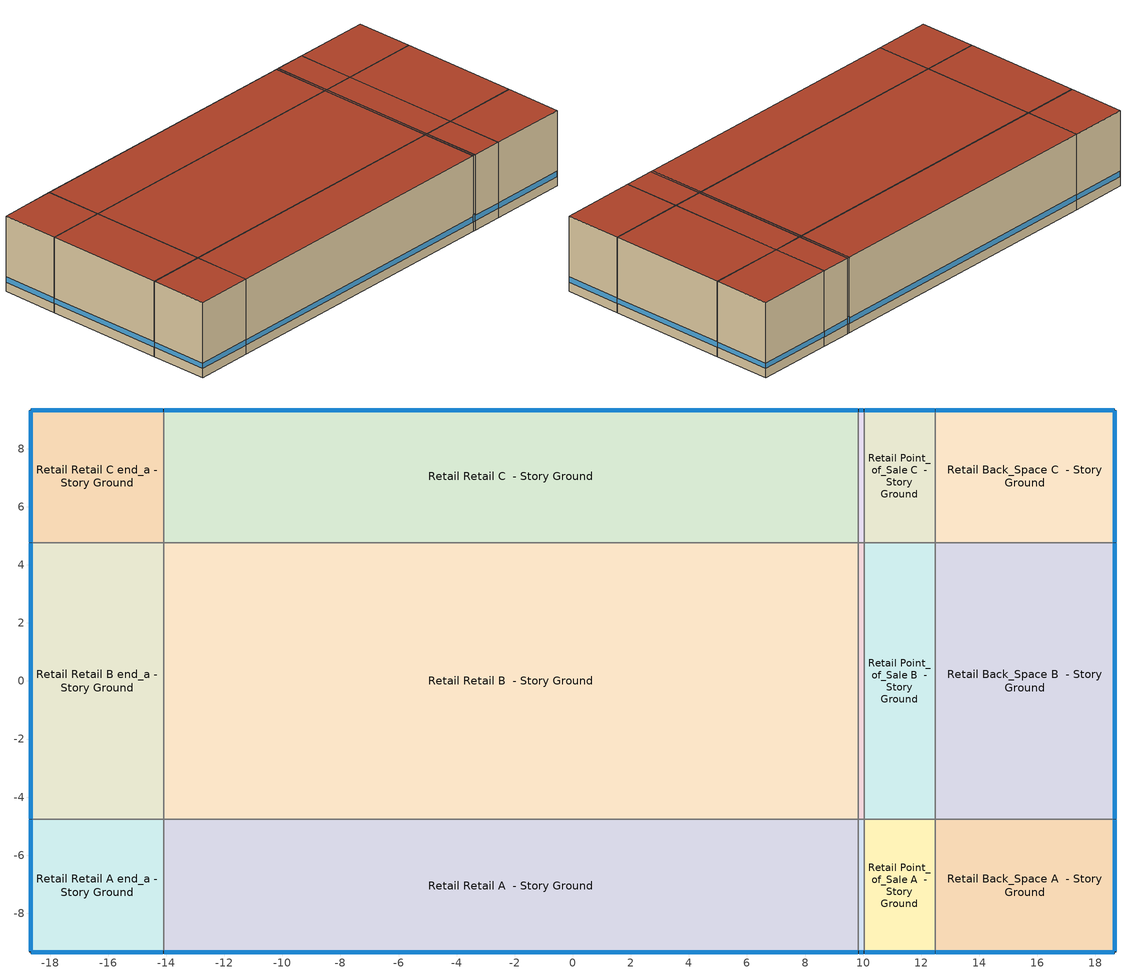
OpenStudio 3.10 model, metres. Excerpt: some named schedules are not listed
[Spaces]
Retail Retail A end_a - Story Ground
 floor ground (ext-slab): -18.67,-9.33 -18.67,-4.76 -14.09,-4.76 -14.09,-9.33 z0
 wall outside (Typical Insulated Steel Framed Exterior Wall R-17.24): -18.67,-4.76 -18.67,-9.33 -14.09,-9.33 z0:6.1
 wall to Retail Retail B end_a - Story Ground: -14.09,-4.76 -18.67,-4.76 z0:6.1
 wall to Retail Retail A  - Story Ground: -14.09,-9.33 -14.09,-4.76 z0:6.1
 window (U 0.52 SHGC 0.49 Simple Glazing Window U-0.52 SHGC 0.49): -18.67,-4.79 -18.67,-9.31 / -18.64,-9.33 -14.12,-9.33 z0.76:1.19
 roof outside (Typical IEAD Roof R-25.0): -14.09,-9.33 -14.09,-4.76 -18.67,-4.76 -18.67,-9.33 z6.1
Retail Retail B end_a - Story Ground
 floor ground (ext-slab): -18.67,-4.76 -18.67,4.76 -14.09,4.76 -14.09,-4.76 z0
 wall outside (Typical Insulated Steel Framed Exterior Wall R-17.24): -18.67,4.76 -18.67,-4.76 z0:6.1
 wall to Retail Retail C end_a - Story Ground: -14.09,4.76 -18.67,4.76 z0:6.1
 wall to Retail Retail B  - Story Ground: -14.09,-4.76 -14.09,4.76 z0:6.1
 window (U 0.52 SHGC 0.49 Simple Glazing Window U-0.52 SHGC 0.49): -18.67,4.74 -18.67,-4.74 z0.76:1.19
 roof outside (Typical IEAD Roof R-25.0): -14.09,-4.76 -14.09,4.76 -18.67,4.76 -18.67,-4.76 z6.1
Retail Retail C end_a - Story Ground
 floor ground (ext-slab): -18.67,4.76 -18.67,9.33 -14.09,9.33 -14.09,4.76 z0
 wall outside (Typical Insulated Steel Framed Exterior Wall R-17.24): -14.09,9.33 -18.67,9.33 -18.67,4.76 z0:6.1
 wall to Retail Retail C  - Story Ground: -14.09,4.76 -14.09,9.33 z0:6.1
 window (U 0.52 SHGC 0.49 Simple Glazing Window U-0.52 SHGC 0.49): -18.67,9.31 -18.67,4.79 / -14.12,9.33 -18.64,9.33 z0.76:1.19
 roof outside (Typical IEAD Roof R-25.0): -14.09,4.76 -14.09,9.33 -18.67,9.33 -18.67,4.76 z6.1
Retail Retail A  - Story Ground
 floor ground (ext-slab): -14.09,-9.33 -14.09,-4.76 9.84,-4.76 9.84,-9.33 z0
 wall outside (Typical Insulated Steel Framed Exterior Wall R-17.24): -14.09,-9.33 9.84,-9.33 z0:6.1
 wall to Retail Retail B  - Story Ground: 9.84,-4.76 -14.09,-4.76 z0:6.1
 wall to Retail Entry A  - Story Ground: 9.84,-9.33 9.84,-4.76 z0:6.1
 window (U 0.52 SHGC 0.49 Simple Glazing Window U-0.52 SHGC 0.49): -14.07,-9.33 9.81,-9.33 z0.76:1.19
 roof outside (Typical IEAD Roof R-25.0): 9.84,-9.33 9.84,-4.76 -14.09,-4.76 -14.09,-9.33 z6.1
Retail Retail B  - Story Ground
 floor ground (ext-slab): -14.09,-4.76 -14.09,4.76 9.84,4.76 9.84,-4.76 z0
 wall to Retail Retail C  - Story Ground: 9.84,4.76 -14.09,4.76 z0:6.1
 wall to Retail Entry B  - Story Ground: 9.84,-4.76 9.84,4.76 z0:6.1
 roof outside (Typical IEAD Roof R-25.0): 9.84,-4.76 9.84,4.76 -14.09,4.76 -14.09,-4.76 z6.1
Retail Retail C  - Story Ground
 floor ground (ext-slab): -14.09,4.76 -14.09,9.33 9.84,9.33 9.84,4.76 z0
 wall outside (Typical Insulated Steel Framed Exterior Wall R-17.24): 9.84,9.33 -14.09,9.33 z0:6.1
 wall to Retail Entry C  - Story Ground: 9.84,4.76 9.84,9.33 z0:6.1
 window (U 0.52 SHGC 0.49 Simple Glazing Window U-0.52 SHGC 0.49): 9.81,9.33 -14.07,9.33 z0.76:1.19
 roof outside (Typical IEAD Roof R-25.0): 9.84,4.76 9.84,9.33 -14.09,9.33 -14.09,4.76 z6.1
Retail Entry A  - Story Ground
 floor ground (ext-slab): 9.84,-9.33 9.84,-4.76 10.03,-4.76 10.03,-9.33 z0
 wall outside (Typical Insulated Steel Framed Exterior Wall R-17.24): 9.84,-9.33 10.03,-9.33 z0:6.1
 wall to Retail Entry B  - Story Ground: 10.03,-4.76 9.84,-4.76 z0:6.1
 wall to Retail Point_of_Sale A  - Story Ground: 10.03,-9.33 10.03,-4.76 z0:6.1
 window (U 0.52 SHGC 0.49 Simple Glazing Window U-0.52 SHGC 0.49): 9.86,-9.33 10.01,-9.33 z0.76:1.34
 roof outside (Typical IEAD Roof R-25.0): 10.03,-9.33 10.03,-4.76 9.84,-4.76 9.84,-9.33 z6.1
Retail Entry B  - Story Ground
 floor ground (ext-slab): 9.84,-4.76 9.84,4.76 10.03,4.76 10.03,-4.76 z0
 wall to Retail Entry C  - Story Ground: 10.03,4.76 9.84,4.76 z0:6.1
 wall to Retail Point_of_Sale B  - Story Ground: 10.03,-4.76 10.03,4.76 z0:6.1
 roof outside (Typical IEAD Roof R-25.0): 10.03,-4.76 10.03,4.76 9.84,4.76 9.84,-4.76 z6.1
Retail Entry C  - Story Ground
 floor ground (ext-slab): 9.84,4.76 9.84,9.33 10.03,9.33 10.03,4.76 z0
 wall outside (Typical Insulated Steel Framed Exterior Wall R-17.24): 10.03,9.33 9.84,9.33 z0:6.1
 wall to Retail Point_of_Sale C  - Story Ground: 10.03,4.76 10.03,9.33 z0:6.1
 window (U 0.52 SHGC 0.49 Simple Glazing Window U-0.52 SHGC 0.49): 10.01,9.33 9.86,9.33 z0.76:1.34
 roof outside (Typical IEAD Roof R-25.0): 10.03,4.76 10.03,9.33 9.84,9.33 9.84,4.76 z6.1
Retail Point_of_Sale A  - Story Ground
 floor ground (ext-slab): 10.03,-9.33 10.03,-4.76 12.48,-4.76 12.48,-9.33 z0
 wall outside (Typical Insulated Steel Framed Exterior Wall R-17.24): 10.03,-9.33 12.48,-9.33 z0:6.1
 wall to Retail Point_of_Sale B  - Story Ground: 12.48,-4.76 10.03,-4.76 z0:6.1
 wall to Retail Back_Space A  - Story Ground: 12.48,-9.33 12.48,-4.76 z0:6.1
 window (U 0.52 SHGC 0.49 Simple Glazing Window U-0.52 SHGC 0.49): 10.06,-9.33 12.46,-9.33 z0.76:1.2
 roof outside (Typical IEAD Roof R-25.0): 12.48,-9.33 12.48,-4.76 10.03,-4.76 10.03,-9.33 z6.1
Retail Point_of_Sale B  - Story Ground
 floor ground (ext-slab): 10.03,-4.76 10.03,4.76 12.48,4.76 12.48,-4.76 z0
 wall to Retail Point_of_Sale C  - Story Ground: 12.48,4.76 10.03,4.76 z0:6.1
 wall to Retail Back_Space B  - Story Ground: 12.48,-4.76 12.48,4.76 z0:6.1
 roof outside (Typical IEAD Roof R-25.0): 12.48,-4.76 12.48,4.76 10.03,4.76 10.03,-4.76 z6.1
Retail Point_of_Sale C  - Story Ground
 floor ground (ext-slab): 10.03,4.76 10.03,9.33 12.48,9.33 12.48,4.76 z0
 wall outside (Typical Insulated Steel Framed Exterior Wall R-17.24): 12.48,9.33 10.03,9.33 z0:6.1
 wall to Retail Back_Space C  - Story Ground: 12.48,4.76 12.48,9.33 z0:6.1
 window (U 0.52 SHGC 0.49 Simple Glazing Window U-0.52 SHGC 0.49): 12.46,9.33 10.06,9.33 z0.76:1.2
 roof outside (Typical IEAD Roof R-25.0): 12.48,4.76 12.48,9.33 10.03,9.33 10.03,4.76 z6.1
Retail Back_Space A  - Story Ground
 floor ground (ext-slab): 12.48,-9.33 12.48,-4.76 18.67,-4.76 18.67,-9.33 z0
 wall outside (Typical Insulated Steel Framed Exterior Wall R-17.24): 12.48,-9.33 18.67,-9.33 18.67,-4.76 z0:6.1
 wall to Retail Back_Space B  - Story Ground: 18.67,-4.76 12.48,-4.76 z0:6.1
 window (U 0.52 SHGC 0.49 Simple Glazing Window U-0.52 SHGC 0.49): 18.67,-9.31 18.67,-4.79 / 12.51,-9.33 18.64,-9.33 z0.76:1.19
 roof outside (Typical IEAD Roof R-25.0): 18.67,-9.33 18.67,-4.76 12.48,-4.76 12.48,-9.33 z6.1
Retail Back_Space B  - Story Ground
 floor ground (ext-slab): 12.48,-4.76 12.48,4.76 18.67,4.76 18.67,-4.76 z0
 wall outside (Typical Insulated Steel Framed Exterior Wall R-17.24): 18.67,-4.76 18.67,4.76 z0:6.1
 wall to Retail Back_Space C  - Story Ground: 18.67,4.76 12.48,4.76 z0:6.1
 window (U 0.52 SHGC 0.49 Simple Glazing Window U-0.52 SHGC 0.49): 18.67,-4.74 18.67,4.74 z0.76:1.19
 roof outside (Typical IEAD Roof R-25.0): 18.67,-4.76 18.67,4.76 12.48,4.76 12.48,-4.76 z6.1
Retail Back_Space C  - Story Ground
 floor ground (ext-slab): 12.48,4.76 12.48,9.33 18.67,9.33 18.67,4.76 z0
 wall outside (Typical Insulated Steel Framed Exterior Wall R-17.24): 18.67,4.76 18.67,9.33 12.48,9.33 z0:6.1
 window (U 0.52 SHGC 0.49 Simple Glazing Window U-0.52 SHGC 0.49): 18.64,9.33 12.51,9.33 / 18.67,4.79 18.67,9.31 z0.76:1.19
 roof outside (Typical IEAD Roof R-25.0): 18.67,4.76 18.67,9.33 12.48,9.33 12.48,4.76 z6.1
[Site]
Cloquet Carlton Co_MN_USA: Latitude {deg}=46.7; Longitude {deg}=-92.5; Time Zone {hr}=-6; Elevation {m}=390; Terrain=City
[Site:WaterMainsTemperature]
Calculation Method=Correlation; Annual Average Outdoor Air Temperature {C}=6.06667; Maximum Difference In Monthly Average Outdoor Air Temperatures {deltaC}=29.76
[SizingPeriod:DesignDay] Daily Dry-Bulb Temperature Range {deltaC}=11.5; Barometric Pressure {Pa}=96727; Wind Speed {m/s}=4.3; Wind Direction {deg}=200; Sky Clearness=0; Rain Indicator=No; Snow Indicator=No; Day of Month=21; Month=7; Day Type=SummerDesignDay; Daylight Saving Time Indicator=No; Dry-Bulb Temperature Range Modifier Type=DefaultMultipliers; Solar Model Indicator=ASHRAETau; ASHRAE Clear Sky Optical Depth for Beam Irradiance=0.352; ASHRAE Clear Sky Optical Depth for Diffuse Irradiance=2.36
Name | Maximum Dry-Bulb Temperature {C} | Humidity Condition Type | Wetbulb or DewPoint at Maximum Dry-Bulb {C}
Cloquet Carlton Co Ann Clg .4% Condns DB=>MWB 1 | 29 | Wetbulb | 21.9
Cloquet Carlton Co Ann Clg .4% Condns WB=>MDB 1 | 27.4 | Wetbulb | 23.7
Cloquet Carlton Co Ann Clg 1% Condns DB=>MWB 1 | 27.5 | Wetbulb | 20.7
Cloquet Carlton Co Ann Clg 2% Condns DP=>MDB 1 | 23.2 | Dewpoint | 19.7
[ClimateZones]
Climate Zone Institution Name 1=ASHRAE; Climate Zone Document Name 1=ANSI/ASHRAE Standard 169; Climate Zone Document Year 1=2006; Climate Zone Value 1=ASHRAE 169-2013-7A
[Building]
ComStock DOE Ref Pre-1980|RetailStandalone: North Axis {deg}=0; Default Construction Set=Res ComStock DOE Ref Pre-1980 - Retail - ASHRAE 169-2013-7A; Default Schedule Set=Building Default Schedule Set; Standards Building Type=Retail
[Site:GroundTemperature:BuildingSurface]
19.527, 19.502, 19.536, 19.598, 20.002, 21.64, 22.225, 22.375, 21.449, 20.121, 19.802, 19.633
[DefaultConstructionSet]
Res ComStock DOE Ref Pre-1980 - Retail - ASHRAE 169-2013-7A: Default Exterior Surface Constructions=Default Surface Constructions 1; Default Interior Surface Constructions=Default Surface Constructions 2; Default Ground Contact Surface Constructions=Default Surface Constructions 3; Default Exterior SubSurface Constructions=Default Sub Surface Constructions 1; Default Interior SubSurface Constructions=Default Sub Surface Constructions 2; Interior Partition Construction=Typical Interior Partition
[DefaultSurfaceConstructions]
Name | Floor Construction | Wall Construction | Roof Ceiling Construction
Default Surface Constructions 1 | Typical Insulated Exterior Mass Floor | Typical Insulated Steel Framed Exterior Wall R-7.35 | Typical IEAD Roof R-16.67
Default Surface Constructions 2 | Typical Interior Floor | Typical Interior Wall | Typical Interior Ceiling
Default Surface Constructions 3 | ext-slab | Typical Insulated Basement Mass Wall
[Construction]
Typical Insulated Exterior Mass Floor: 4 in. Normalweight Concrete Floor, Typical Carpet Pad
Typical Insulated Steel Framed Exterior Wall R-7.35: 25mm Stucco, 5/8 in. Gypsum Board, Typical Insulation R-5.17, 5/8 in. Gypsum Board
Typical IEAD Roof R-16.67: Roof Membrane, Typical Insulation R-15.55, Metal Roof Surface
Typical Interior Floor: 100mm Normalweight concrete floor, CP02 CARPET PAD
Typical Interior Wall: G01 13mm gypsum board, G01 13mm gypsum board
Typical Interior Ceiling: CP02 CARPET PAD, 100mm Normalweight concrete floor
ext-slab: 6 in. Normalweight Concrete Floor
Typical Insulated Basement Mass Wall: 8 in. Concrete Block Basement Wall
U 0.62 SHGC 0.41 Simple Glazing Window U-0.62 SHGC 0.41: U 0.62 SHGC 0.41 Simple Glazing U-1.23 SHGC 0.41
U 0.62 SHGC 0.41 Simple Glazing Window U-0.62 SHGC 0.41 1: U 0.62 SHGC 0.41 Simple Glazing U-1.23 SHGC 0.41 1
Typical Insulated Metal Door: F08 Metal surface, Typical Insulation R-23.88
U 0.88 SHGC 0.16 Sgl Ref-A-L Clr 6mm: REF A CLEAR LO 6MM
Typical Overhead Door: Typical Insulation R-23.88
Typical Interior Window: Clear 3mm
Typical Interior Door; Typical Interior Partition: G05 25mm wood
InteriorFurnishings: Std Wood 6inch
Typical IEAD Roof R-25.0: Roof Membrane, Typical Insulation R-23.88, Metal Roof Surface
Typical Insulated Steel Framed Exterior Wall R-17.24: 25mm Stucco, 5/8 in. Gypsum Board, Typical Insulation R-15.06, 5/8 in. Gypsum Board
U 0.52 SHGC 0.49 Simple Glazing Window U-0.52 SHGC 0.49: U 0.52 SHGC 0.49 Simple Glazing U-0.93 SHGC 0.49
[Material:NoMass] Roughness=Smooth; Thermal Absorptance=0.9; Solar Absorptance=0.7
Name | Thermal Resistance {m2-K/W} | Visible Absorptance
Typical Insulation R-5.17 | 0.911206 | 0.7
Typical Carpet Pad; CP02 CARPET PAD | 0.21648 | 0.8
Typical Insulation R-15.55 | 2.73841 | 0.7
Typical Insulation R-23.88 | 4.206 | 0.7
Typical Insulation R-15.06 | 2.65266 | 0.7
[Material]
Name | Roughness | Thickness {m} | Conductivity {W/m-K} | Density {kg/m3} | Specific Heat {J/kg-K} | Thermal Absorptance | Solar Absorptance | Visible Absorptance
4 in. Normalweight Concrete Floor | MediumRough | 0.1016 | 2.31 | 2322 | 832 | 0.9 | 0.7 | 0.7
25mm Stucco | Smooth | 0.0254 | 0.72 | 1856 | 840 | 0.9 | 0.7 | 0.7
5/8 in. Gypsum Board | MediumSmooth | 0.0159 | 0.16 | 800 | 1090 | 0.9 | 0.7 | 0.7
Roof Membrane | VeryRough | 0.0095 | 0.16 | 1121.29 | 1460 | 0.9 | 0.7 | 0.7
Metal Roof Surface; F08 Metal surface | Smooth | 0.0008 | 45.28 | 7824 | 500 | 0.9 | 0.7 | 0.7
100mm Normalweight concrete floor | MediumRough | 0.1016 | 2.31045 | 2322 | 832.557 |  | 0 | 0
G01 13mm gypsum board | Smooth | 0.0127 | 0.160031 | 800.001 | 1090.73 | 0.9 | 0.7 | 0.5
6 in. Normalweight Concrete Floor | MediumRough | 0.1524 | 2.31 | 2322 | 832 | 0.9 | 0.7 | 0.7
8 in. Concrete Block Basement Wall | MediumRough | 0.2032 | 1.326 | 1842 | 912 | 0.9 | 0.7 | 0.7
G05 25mm wood | MediumSmooth | 0.0254 | 0.15 | 608 | 1630 | 0.9 | 0.5 | 0.5
Std Wood 6inch | MediumSmooth | 0.15 | 0.12 | 540 | 1210 | 0.9 | 0.7 | 0.7
[DefaultSubSurfaceConstructions]
Name | Fixed Window Construction | Operable Window Construction | Door Construction | Glass Door Construction | Overhead Door Construction | Tubular Daylight Dome Construction | Tubular Daylight Diffuser Construction
Default Sub Surface Constructions 1 | U 0.62 SHGC 0.41 Simple Glazing Window U-0.62 SHGC 0.41 | U 0.62 SHGC 0.41 Simple Glazing Window U-0.62 SHGC 0.41 1 | Typical Insulated Metal Door | U 0.88 SHGC 0.16 Sgl Ref-A-L Clr 6mm | Typical Overhead Door | Typical Interior Window | Typical Interior Window
Default Sub Surface Constructions 2 | Typical Interior Window | Typical Interior Window | Typical Interior Door
[WindowMaterial:SimpleGlazingSystem]
Name | U-Factor {W/m2-K} | Solar Heat Gain Coefficient | Visible Transmittance
U 0.62 SHGC 0.41 Simple Glazing U-1.23 SHGC 0.41; U 0.62 SHGC 0.41 Simple Glazing U-1.23 SHGC 0.41 1 | 7 | 0.41 | 0.32
U 0.52 SHGC 0.49 Simple Glazing U-0.93 SHGC 0.49 | 5.29157 | 0.49 | 0.41
[WindowMaterial:Glazing] Optical Data Type=SpectralAverage; Infrared Transmittance at Normal Incidence=0; Front Side Infrared Hemispherical Emissivity=0.84; Conductivity {W/m-K}=0.9; Dirt Correction Factor for Solar and Visible Transmittance=1; Solar Diffusing=No
Name | Thickness {m} | Solar Transmittance at Normal Incidence | Front Side Solar Reflectance at Normal Incidence | Back Side Solar Reflectance at Normal Incidence | Visible Transmittance at Normal Incidence | Front Side Visible Reflectance at Normal Incidence | Back Side Visible Reflectance at Normal Incidence | Back Side Infrared Hemispherical Emissivity
REF A CLEAR LO 6MM | 0.006 | 0.066 | 0.341 | 0.493 | 0.08 | 0.41 | 0.37 | 0.4
Clear 3mm | 0.003 | 0.837 | 0.075 | 0.075 | 0.898 | 0.081 | 0.081 | 0.84
[SpaceType] Standards Building Type=Retail
Name | Default Schedule Set | Design Specification Outdoor Air Object | Standards Space Type
Retail Back_Space - ComStock DOE Ref Pre-1980 | Retail Back_Space Schedule Set | Retail Back_Space Ventilation | Back_Space
Retail Entry - ComStock DOE Ref Pre-1980 | Retail Entry Schedule Set | Retail Entry Ventilation | Entry
Retail Point_of_Sale - ComStock DOE Ref Pre-1980 | Retail Point_of_Sale Schedule Set | Retail Point_of_Sale Ventilation | Point_of_Sale
Retail Retail - ComStock DOE Ref Pre-1980 | Retail Retail Schedule Set | Retail Retail Ventilation | Retail
[BuildingStory]
Story Ground: Nominal Z Coordinate {m}=0; Nominal Floor to Floor Height {m}=6.096
[Space] Building Story=Story Ground
Name | Space Type | Thermal Zone
Retail Retail A end_a - Story Ground | Retail Retail - ComStock DOE Ref Pre-1980 | Zone Retail Retail A end_a - Story Ground
Retail Retail B end_a - Story Ground | Retail Retail - ComStock DOE Ref Pre-1980 | Zone Retail Retail B end_a - Story Ground
Retail Retail C end_a - Story Ground | Retail Retail - ComStock DOE Ref Pre-1980 | Zone Retail Retail C end_a - Story Ground
Retail Retail A  - Story Ground | Retail Retail - ComStock DOE Ref Pre-1980 | Zone Retail Retail A  - Story Ground
Retail Retail B  - Story Ground | Retail Retail - ComStock DOE Ref Pre-1980 | Zone Retail Retail B  - Story Ground
Retail Retail C  - Story Ground | Retail Retail - ComStock DOE Ref Pre-1980 | Zone Retail Retail C  - Story Ground
Retail Entry A  - Story Ground | Retail Entry - ComStock DOE Ref Pre-1980 | Zone Retail Entry A  - Story Ground
Retail Entry B  - Story Ground | Retail Entry - ComStock DOE Ref Pre-1980 | Zone Retail Entry B  - Story Ground
Retail Entry C  - Story Ground | Retail Entry - ComStock DOE Ref Pre-1980 | Zone Retail Entry C  - Story Ground
Retail Point_of_Sale A  - Story Ground | Retail Point_of_Sale - ComStock DOE Ref Pre-1980 | Zone Retail Point_of_Sale A  - Story Ground
Retail Point_of_Sale B  - Story Ground | Retail Point_of_Sale - ComStock DOE Ref Pre-1980 | Zone Retail Point_of_Sale B  - Story Ground
Retail Point_of_Sale C  - Story Ground | Retail Point_of_Sale - ComStock DOE Ref Pre-1980 | Zone Retail Point_of_Sale C  - Story Ground
Retail Back_Space A  - Story Ground | Retail Back_Space - ComStock DOE Ref Pre-1980 | Zone Retail Back_Space A  - Story Ground
Retail Back_Space B  - Story Ground | Retail Back_Space - ComStock DOE Ref Pre-1980 | Zone Retail Back_Space B  - Story Ground
Retail Back_Space C  - Story Ground | Retail Back_Space - ComStock DOE Ref Pre-1980 | Zone Retail Back_Space C  - Story Ground
[ThermalZone] Multiplier=1; Use Ideal Air Loads=No
Name | Thermostat
Zone Retail Retail A end_a - Story Ground | Retail Retail - ComStock DOE Ref Pre-1980 Thermostat 2
Zone Retail Retail B end_a - Story Ground | Retail Retail - ComStock DOE Ref Pre-1980 Thermostat 4
Zone Retail Retail C end_a - Story Ground | Retail Retail - ComStock DOE Ref Pre-1980 Thermostat
Zone Retail Retail A  - Story Ground | Retail Retail - ComStock DOE Ref Pre-1980 Thermostat 1
Zone Retail Retail B  - Story Ground | Retail Retail - ComStock DOE Ref Pre-1980 Thermostat 5
Zone Retail Retail C  - Story Ground | Retail Retail - ComStock DOE Ref Pre-1980 Thermostat 3
Zone Retail Entry A  - Story Ground | Retail Entry - ComStock DOE Ref Pre-1980 Thermostat 1
Zone Retail Entry B  - Story Ground | Retail Entry - ComStock DOE Ref Pre-1980 Thermostat
Zone Retail Entry C  - Story Ground | Retail Entry - ComStock DOE Ref Pre-1980 Thermostat 2
Zone Retail Point_of_Sale A  - Story Ground | Retail Point_of_Sale - ComStock DOE Ref Pre-1980 Thermostat 2
Zone Retail Point_of_Sale B  - Story Ground | Retail Point_of_Sale - ComStock DOE Ref Pre-1980 Thermostat 1
Zone Retail Point_of_Sale C  - Story Ground | Retail Point_of_Sale - ComStock DOE Ref Pre-1980 Thermostat
Zone Retail Back_Space A  - Story Ground | Retail Back_Space - ComStock DOE Ref Pre-1980 Thermostat 2
Zone Retail Back_Space B  - Story Ground | Retail Back_Space - ComStock DOE Ref Pre-1980 Thermostat 1
Zone Retail Back_Space C  - Story Ground | Retail Back_Space - ComStock DOE Ref Pre-1980 Thermostat
[People:Definition] Number of People Calculation Method=People/Area; Fraction Radiant=0.3; Thermal Comfort Model Type 1=Pierce
Name | People per Space Floor Area {person/m2}
Retail Point_of_Sale People Definition; Retail Entry People Definition; Retail Retail People Definition | 0.161459
Retail Back_Space People Definition | 0.0358438
[People] Work Efficiency Schedule=Work Efficiency Schedule; Clothing Insulation Schedule=Clothing Schedule; Air Velocity Schedule=Air Velocity Schedule; Multiplier=1
Name | People Definition | Space or SpaceType
Retail Point_of_Sale People | Retail Point_of_Sale People Definition | Retail Point_of_Sale - ComStock DOE Ref Pre-1980
Retail Entry People | Retail Entry People Definition | Retail Entry - ComStock DOE Ref Pre-1980
Retail Retail People | Retail Retail People Definition | Retail Retail - ComStock DOE Ref Pre-1980
Retail Back_Space People | Retail Back_Space People Definition | Retail Back_Space - ComStock DOE Ref Pre-1980
[Lights:Definition] Design Level Calculation Method=Watts/Area; Fraction Radiant=0.7; Fraction Visible=0.2; Return Air Fraction=0
Name | Watts per Space Floor Area {W/m2}
Retail Point_of_Sale Lights Definition; Retail Retail Lights Definition | 18.0834
Retail Entry Lights Definition | 9.68752
Retail Back_Space Lights Definition | 6.78126
[Lights] Fraction Replaceable=1
Name | Lights Definition | Space or SpaceType
Retail Point_of_Sale Lights | Retail Point_of_Sale Lights Definition | Retail Point_of_Sale - ComStock DOE Ref Pre-1980
Retail Entry Lights | Retail Entry Lights Definition | Retail Entry - ComStock DOE Ref Pre-1980
Retail Retail Lights | Retail Retail Lights Definition | Retail Retail - ComStock DOE Ref Pre-1980
Retail Back_Space Lights | Retail Back_Space Lights Definition | Retail Back_Space - ComStock DOE Ref Pre-1980
[ElectricEquipment:Definition] Design Level Calculation Method=Watts/Area; Fraction Latent=0; Fraction Radiant=0.5; Fraction Lost=0
Name | Watts per Space Floor Area {W/m2}
Retail Point_of_Sale Elec Equip Definition | 21.5278
Retail Retail Elec Equip Definition | 3.22917
Retail Back_Space Elec Equip Definition | 8.07293
[ElectricEquipment]
Name | Electric Equipment Definition | Space or SpaceType
Retail Point_of_Sale Elec Equip | Retail Point_of_Sale Elec Equip Definition | Retail Point_of_Sale - ComStock DOE Ref Pre-1980
Retail Retail Elec Equip | Retail Retail Elec Equip Definition | Retail Retail - ComStock DOE Ref Pre-1980
Retail Back_Space Elec Equip | Retail Back_Space Elec Equip Definition | Retail Back_Space - ComStock DOE Ref Pre-1980
[DesignSpecification:OutdoorAir] Outdoor Air Method=Sum
Name | Outdoor Air Flow per Floor Area {m3/s-m2}
Retail Point_of_Sale Ventilation; Retail Entry Ventilation; Retail Retail Ventilation | 0.001524
Retail Back_Space Ventilation | 0.000762
[DefaultScheduleSet]
Name | Number of People Schedule | People Activity Level Schedule | Lighting Schedule | Electric Equipment Schedule | Infiltration Schedule | Hours of Operation Schedule
Retail Point_of_Sale Schedule Set; Retail Entry Schedule Set; Retail Retail Schedule Set; Retail Back_Space Schedule Set | Retail Bldg Occ | Retail Activity | Retail Bldg Light | Retail Bldg Equip | Retail Infil Half On
Building Default Schedule Set |  |  |  |  |  | Building Hours of Operation NonResidential
[SpaceInfiltration:DesignFlowRate] Schedule=Always On Discrete; Design Flow Rate Calculation Method=Flow/ExteriorArea; Constant Term Coefficient=0; Temperature Term Coefficient=0; Velocity Term Coefficient=0.224; Velocity Squared Term Coefficient=0; Density Basis=Outdoor
Name | Space or SpaceType | Flow per Exterior Surface Area {m3/s-m2}
Retail Back_Space A  - Story Ground Infiltration | Retail Back_Space A  - Story Ground | 0.000716375
Retail Back_Space B  - Story Ground Infiltration | Retail Back_Space B  - Story Ground | 0.00050903
Retail Back_Space C  - Story Ground Infiltration | Retail Back_Space C  - Story Ground | 0.000716375
Retail Entry A  - Story Ground Infiltration | Retail Entry A  - Story Ground | 0.000585847
Retail Entry C  - Story Ground Infiltration | Retail Entry C  - Story Ground | 0.000585847
Retail Point_of_Sale A  - Story Ground Infiltration | Retail Point_of_Sale A  - Story Ground | 0.000585847
Retail Point_of_Sale C  - Story Ground Infiltration | Retail Point_of_Sale C  - Story Ground | 0.000585847
Retail Retail A  - Story Ground Infiltration | Retail Retail A  - Story Ground | 0.000585847
Retail Retail A end_a - Story Ground Infiltration | Retail Retail A end_a - Story Ground | 0.000745623
Retail Retail B end_a - Story Ground Infiltration | Retail Retail B end_a - Story Ground | 0.000585847
Retail Retail C  - Story Ground Infiltration | Retail Retail C  - Story Ground | 0.000585847
Retail Retail C end_a - Story Ground Infiltration | Retail Retail C end_a - Story Ground | 0.000745623
[Exterior:Lights:Definition]
Name | Design Level {W}
Parking Areas and Drives Def (W/ft^2) | 0.18
Building Facades Def (W/ft^2) | 0.25
Main Entries Def (W/ft) | 30
Other Doors Def (W/ft) | 25
[Exterior:Lights] Schedule=Always On Discrete; Control Option=AstronomicalClock
Name | Exterior Lights Definition | Multiplier
Parking Areas and Drives | Parking Areas and Drives Def (W/ft^2) | 10631.8
Building Facades | Building Facades Def (W/ft^2) | 7348.47
Main Entries | Main Entries Def (W/ft) | 8
Other Doors | Other Doors Def (W/ft) | 8.79
[ThermostatSetpoint:DualSetpoint] Heating Setpoint Temperature Schedule=Retail HtgSetp
Name | Cooling Setpoint Temperature Schedule
Retail Point_of_Sale - ComStock DOE Ref Pre-1980 Thermostat; Retail Point_of_Sale - ComStock DOE Ref Pre-1980 Thermostat 1; Retail Point_of_Sale - ComStock DOE Ref Pre-1980 Thermostat 2; Retail Retail - ComStock DOE Ref Pre-1980 Thermostat; Retail Retail - ComStock DOE Ref Pre-1980 Thermostat 1; Retail Retail - ComStock DOE Ref Pre-1980 Thermostat 2; Retail Retail - ComStock DOE Ref Pre-1980 Thermostat 3; Retail Retail - ComStock DOE Ref Pre-1980 Thermostat 4; Retail Retail - ComStock DOE Ref Pre-1980 Thermostat 5; Retail Back_Space - ComStock DOE Ref Pre-1980 Thermostat; Retail Back_Space - ComStock DOE Ref Pre-1980 Thermostat 1; Retail Back_Space - ComStock DOE Ref Pre-1980 Thermostat 2 | Retail ClgSetp
Retail Entry - ComStock DOE Ref Pre-1980 Thermostat; Retail Entry - ComStock DOE Ref Pre-1980 Thermostat 1; Retail Entry - ComStock DOE Ref Pre-1980 Thermostat 2 | Retail FRONT ENTRY COOLING
[InternalMass:Definition]
Internal Mass Definition 1: Construction=InteriorFurnishings; Design Level Calculation Method=SurfaceArea/Area; Surface Area per Space Floor Area=2
[InternalMass] Internal Mass Definition=Internal Mass Definition 1; Multiplier=1
Name | Space or SpaceType
Retail Back_Space C  - Story Ground Mass | Retail Back_Space C  - Story Ground
Retail Back_Space B  - Story Ground Mass | Retail Back_Space B  - Story Ground
Retail Point_of_Sale C  - Story Ground Mass | Retail Point_of_Sale C  - Story Ground
Retail Back_Space A  - Story Ground Mass | Retail Back_Space A  - Story Ground
Retail Retail C end_a - Story Ground Mass | Retail Retail C end_a - Story Ground
Retail Retail A  - Story Ground Mass | Retail Retail A  - Story Ground
Retail Retail A end_a - Story Ground Mass | Retail Retail A end_a - Story Ground
Retail Point_of_Sale B  - Story Ground Mass | Retail Point_of_Sale B  - Story Ground
Retail Retail C  - Story Ground Mass | Retail Retail C  - Story Ground
Retail Retail B end_a - Story Ground Mass | Retail Retail B end_a - Story Ground
Retail Retail B  - Story Ground Mass | Retail Retail B  - Story Ground
Retail Point_of_Sale A  - Story Ground Mass | Retail Point_of_Sale A  - Story Ground
[Schedule:Ruleset]
Name | Default Day Schedule | Summer Design Day Schedule | Winter Design Day Schedule
Clothing Schedule | Clothing Schedule Default Winter Clothes
Air Velocity Schedule | Air Velocity Schedule Default
Work Efficiency Schedule | Work Efficiency Schedule Default
Retail Bldg Occ | Retail Bldg Occ Default | Retail Bldg Occ Summer Design Day | Retail Bldg Occ Winter Design Day
Retail Activity | Retail Activity Default | Retail Activity Summer Design Day | Retail Activity Winter Design Day
Retail Bldg Light | Retail Bldg Light Default | Retail Bldg Light Summer Design Day | Retail Bldg Light Winter Design Day
Retail Bldg Equip | Retail Bldg Equip Default | Retail Bldg Equip Summer Design Day | Retail Bldg Equip Winter Design Day
Retail Infil Half On | Retail Infil Half On Default | Retail Infil Half On Summer Design Day | Retail Infil Half On Winter Design Day
Retail HtgSetp | Retail HtgSetp Default | Retail HtgSetp Summer Design Day | Retail HtgSetp Winter Design Day
Retail ClgSetp | Retail ClgSetp Default | Retail ClgSetp Summer Design Day | Retail ClgSetp Winter Design Day
Retail FRONT ENTRY COOLING | Retail FRONT ENTRY COOLING Default | Retail FRONT ENTRY COOLING Summer Design Day | Retail FRONT ENTRY COOLING Winter Design Day
Building Hours of Operation NonResidential | Building Hours of Operation NonResidential Default | Building Hours of Operation NonResidential Summer Design Day | Building Hours of Operation NonResidential Winter Design Day
[Schedule:Day]
Clothing Schedule Default Winter Clothes; Retail Bldg Occ Winter Design Day; Retail Bldg Occ Summer Design Day; Retail Bldg Light Summer Design Day; Retail Bldg Equip Summer Design Day; Retail Infil Half On Winter Design Day; Building Hours of Operation NonResidential Winter Design Day; Building Hours of Operation NonResidential Summer Design Day: No, 24, 0, 1
Air Velocity Schedule Default: No, 24, 0, 0.2
Work Efficiency Schedule Default; Retail Bldg Light Winter Design Day; Retail Bldg Equip Winter Design Day: No, 24, 0, 0
Retail Bldg Occ Default: Average, 5, 0, 0, 5, 15, 0.025, 5, 30, 0.05, 5, 45, 0.075, 6, 0, 0.1, 6, 15, 0.125, 6, 30, 0.15, 6, 45, 0.175, 7, 0, 0.2, 7, 15, 0.275, 7, 30, 0.35, 7, 45, 0.425, 8, 0, 0.5, 8, 30, 0.5, 8, 45, 0.525, 9, 0, 0.55, 9, 15, 0.575, 9, 30, 0.6, 9, 45, 0.625, 10, 0, 0.65, 10, 15, 0.675, 10, 30, 0.7, 14, 45, 0.7, 15, 0, 0.725, 15, 15, 0.75, 15, 30, 0.775, 15, 45, 0.8, 16, 0, 0.775, 16, 15, 0.75, 16, 30, 0.725, 16, 45, 0.7, 17, 0, 0.65, 17, 15, 0.6, 17, 30, 0.55, 17, 45, 0.5, 18, 15, 0.5, 18, 30, 0.486667, 18, 45, 0.473333, 19, 0, 0.46, 19, 15, 0.446667, 19, 30, 0.433333, 19, 45, 0.42, 20, 0, 0.406667, 20, 15, 0.393333, 20, 30, 0.38, 20, 45, 0.366667, 21, 0, 0.353333, 21, 15, 0.34, 21, 30, 0.326667, 21, 45, 0.313333, 22, 0, 0.3, 22, 15, 0.2625, 22, 30, 0.225, 22, 45, 0.1875, 23, 0, 0.15, 23, 15, 0.1125, 23, 30, 0.075, 23, 45, 0.0375, 24, 0, 0
Retail Activity Default: Average, 24, 0, 120
Retail Activity Winter Design Day; Retail Activity Summer Design Day: No, 24, 0, 120
Retail Bldg Light Default: Average, 0, 15, 0.0875, 0, 30, 0.05, 5, 0, 0.05, 5, 15, 0.0875, 5, 30, 0.125, 5, 45, 0.1625, 6, 0, 0.2, 6, 15, 0.275, 6, 30, 0.35, 6, 45, 0.425, 7, 0, 0.5, 7, 15, 0.6, 7, 30, 0.7, 7, 45, 0.8, 8, 0, 0.9, 17, 15, 0.9, 17, 30, 0.88, 17, 45, 0.86, 18, 0, 0.84, 18, 15, 0.82, 18, 30, 0.8, 18, 45, 0.78, 19, 0, 0.76, 19, 15, 0.74, 19, 30, 0.72, 19, 45, 0.7, 20, 0, 0.68, 20, 15, 0.66, 20, 30, 0.64, 20, 45, 0.62, 21, 0, 0.6, 21, 30, 0.6, 21, 45, 0.575, 22, 0, 0.55, 22, 15, 0.525, 22, 30, 0.5, 22, 45, 0.425, 23, 0, 0.35, 23, 15, 0.275, 23, 30, 0.2, 23, 45, 0.1625, 24, 0, 0.125
Retail Bldg Equip Default: Average, 0, 15, 0.25, 0, 30, 0.2, 5, 0, 0.2, 5, 15, 0.25, 5, 30, 0.3, 5, 45, 0.35, 6, 0, 0.4, 6, 15, 0.475, 6, 30, 0.55, 6, 45, 0.625, 7, 0, 0.7, 7, 15, 0.75, 7, 30, 0.8, 7, 45, 0.85, 8, 0, 0.9, 17, 15, 0.9, 17, 30, 0.893333, 17, 45, 0.886667, 18, 0, 0.88, 18, 15, 0.873333, 18, 30, 0.866667, 18, 45, 0.86, 19, 0, 0.853333, 19, 15, 0.846667, 19, 30, 0.84, 19, 45, 0.833333, 20, 0, 0.826667, 20, 15, 0.82, 20, 30, 0.813333, 20, 45, 0.806667, 21, 0, 0.8, 21, 30, 0.8, 21, 45, 0.775, 22, 0, 0.75, 22, 15, 0.725, 22, 30, 0.7, 22, 45, 0.625, 23, 0, 0.55, 23, 15, 0.475, 23, 30, 0.4, 23, 45, 0.35, 24, 0, 0.3
Retail Infil Half On Default; Retail Infil Half On Summer Design Day: No, 6, 0, 1, 21, 0, 0.5, 24, 0, 1
Retail HtgSetp Default: Average, 4, 30, 15.6, 23, 0, 21, 24, 0, 15.6
Retail HtgSetp Summer Design Day: No, 24, 0, 15.6
Retail HtgSetp Winter Design Day: No, 24, 0, 21
Retail ClgSetp Default: Average, 4, 30, 30, 23, 0, 24, 24, 0, 30
Retail ClgSetp Summer Design Day: No, 6, 0, 30, 21, 0, 24, 24, 0, 30
Retail ClgSetp Winter Design Day: No, 24, 0, 30
Retail FRONT ENTRY COOLING Default: Average, 24, 0, 90
Retail FRONT ENTRY COOLING Winter Design Day; Retail FRONT ENTRY COOLING Summer Design Day: No, 24, 0, 90
Building Hours of Operation NonResidential Default: No, 7, 30, 0, 23, 0, 1, 24, 0, 0
Building Hours of Operation NonResidential Saturday: No, 8, 30, 0, 21, 45, 1, 24, 0, 0
[Schedule:Rule]
Schedule Rule 1: Schedule Ruleset=Clothing Schedule; Rule Order=0; Day Schedule=Clothing Schedule Summer Clothes; Date Specification Type=DateRange; Start Month=5; Start Day=1; End Month=9; End Day=30
Schedule Rule 2: Schedule Ruleset=Retail Bldg Occ; Rule Order=1; Day Schedule=Retail Bldg Occ Sat Day; Date Specification Type=DateRange; Start Month=1; Start Day=1; End Month=12; End Day=31; Apply Saturday=Yes
Schedule Rule 3: Schedule Ruleset=Retail Bldg Occ; Rule Order=0; Day Schedule=Retail Bldg Occ Sun Day; Date Specification Type=DateRange; Start Month=1; Start Day=1; End Month=12; End Day=31; Apply Sunday=Yes
Schedule Rule 4: Schedule Ruleset=Retail Bldg Light; Rule Order=3; Day Schedule=Retail Bldg Light Sat Day; Date Specification Type=DateRange; Start Month=1; Start Day=1; End Month=12; End Day=31; Apply Saturday=Yes
Schedule Rule 5: Schedule Ruleset=Retail Bldg Light; Rule Order=2; Day Schedule=Retail Bldg Light Sun Day; Date Specification Type=DateRange; Start Month=1; Start Day=1; End Month=12; End Day=31; Apply Sunday=Yes
Schedule Rule 6: Schedule Ruleset=Retail Bldg Equip; Rule Order=3; Day Schedule=Retail Bldg Equip Sat Day; Date Specification Type=DateRange; Start Month=1; Start Day=1; End Month=12; End Day=31; Apply Saturday=Yes
Schedule Rule 7: Schedule Ruleset=Retail Bldg Equip; Rule Order=2; Day Schedule=Retail Bldg Equip Sun Day; Date Specification Type=DateRange; Start Month=1; Start Day=1; End Month=12; End Day=31; Apply Sunday=Yes
Schedule Rule 8: Schedule Ruleset=Retail Infil Half On; Rule Order=3; Day Schedule=Retail Infil Half On Sat Day; Date Specification Type=DateRange; Start Month=1; Start Day=1; End Month=12; End Day=31; Apply Saturday=Yes
Schedule Rule 9: Schedule Ruleset=Retail Infil Half On; Rule Order=2; Day Schedule=Retail Infil Half On Sun Day; Date Specification Type=DateRange; Start Month=1; Start Day=1; End Month=12; End Day=31; Apply Sunday=Yes
Schedule Rule 10: Schedule Ruleset=Retail HtgSetp; Rule Order=3; Day Schedule=Retail HtgSetp Sat Day; Date Specification Type=DateRange; Start Month=1; Start Day=1; End Month=12; End Day=31; Apply Saturday=Yes
Schedule Rule 11: Schedule Ruleset=Retail HtgSetp; Rule Order=2; Day Schedule=Retail HtgSetp Sun Day; Date Specification Type=DateRange; Start Month=1; Start Day=1; End Month=12; End Day=31; Apply Sunday=Yes
Schedule Rule 12: Schedule Ruleset=Retail ClgSetp; Rule Order=3; Day Schedule=Retail ClgSetp Sat Day; Date Specification Type=DateRange; Start Month=1; Start Day=1; End Month=12; End Day=31; Apply Saturday=Yes
Schedule Rule 13: Schedule Ruleset=Retail ClgSetp; Rule Order=2; Day Schedule=Retail ClgSetp Sun Day; Date Specification Type=DateRange; Start Month=1; Start Day=1; End Month=12; End Day=31; Apply Sunday=Yes
Building Hours of Operation NonResidential Saturday Rule: Schedule Ruleset=Building Hours of Operation NonResidential; Rule Order=3; Day Schedule=Building Hours of Operation NonResidential Saturday; Date Specification Type=DateRange; Start Month=1; Start Day=1; End Month=12; End Day=24; Apply Saturday=Yes
Building Hours of Operation NonResidential Sunday Rule: Schedule Ruleset=Building Hours of Operation NonResidential; Rule Order=2; Day Schedule=Building Hours of Operation NonResidential Sunday; Date Specification Type=DateRange; Start Month=1; Start Day=1; End Month=12; End Day=31; Apply Sunday=Yes
autogen Retail Activity 0: Schedule Ruleset=Retail Activity; Rule Order=0; Day Schedule=autogen Retail Activity 0_day_sch; Date Specification Type=SpecificDates; Apply Saturday=Yes; Apply Sunday=Yes; Apply Monday=Yes; Apply Tuesday=Yes; Apply Wednesday=Yes; Apply Thursday=Yes; Apply Friday=Yes; Specific Month 1=1; Specific Day 1=2; Specific Month 2=1; Specific Day 2=9; Specific Month 3=1; Specific Day 3=16; Specific Month 4=1; Specific Day 4=23; Specific Month 5=1; Specific Day 5=30; Specific Month 6=2; Specific Day 6=6; Specific Month 7=2; Specific Day 7=13; Specific Month 8=2; Specific Day 8=20; Specific Month 9=2; Specific Day 9=27; Specific Month 10=3; Specific Day 10=5; Specific Month 11=3; Specific Day 11=12; Specific Month 12=3; Specific Day 12=19; Specific Month 13=3; Specific Day 13=26; Specific Month 14=4; Specific Day 14=2; Specific Month 15=4; Specific Day 15=9; Specific Month 16=4; Specific Day 16=16; Specific Month 17=4; Specific Day 17=23; Specific Month 18=4; Specific Day 18=30; Specific Month 19=5; Specific Day 19=7; Specific Month 20=5; Specific Day 20=14; Specific Month 21=5; Specific Day 21=21; Specific Month 22=5; Specific Day 22=28; Specific Month 23=6; Specific Day 23=4; Specific Month 24=6; Specific Day 24=11; Specific Month 25=6; Specific Day 25=18; Specific Month 26=6; Specific Day 26=25; Specific Month 27=7; Specific Day 27=2; Specific Month 28=7; Specific Day 28=9; Specific Month 29=7; Specific Day 29=16; Specific Month 30=7; Specific Day 30=23; Specific Month 31=7; Specific Day 31=30; Specific Month 32=8; Specific Day 32=6; Specific Month 33=8; Specific Day 33=13; Specific Month 34=8; Specific Day 34=20; Specific Month 35=8; Specific Day 35=27; Specific Month 36=9; Specific Day 36=3; Specific Month 37=9; Specific Day 37=10; Specific Month 38=9; Specific Day 38=17; Specific Month 39=9; Specific Day 39=24; Specific Month 40=10; Specific Day 40=1; Specific Month 41=10; Specific Day 41=8; Specific Month 42=10; Specific Day 42=15; Specific Month 43=10; Specific Day 43=22; Specific Month 44=10; Specific Day 44=29; Specific Month 45=11; Specific Day 45=5; Specific Month 46=11; Specific Day 46=12; Specific Month 47=11; Specific Day 47=19; Specific Month 48=11; Specific Day 48=26; Specific Month 49=12; Specific Day 49=3; Specific Month 50=12; Specific Day 50=10; Specific Month 51=12; Specific Day 51=17; Specific Month 52=12; Specific Day 52=24
autogen Retail Activity 1: Schedule Ruleset=Retail Activity; Rule Order=1; Day Schedule=autogen Retail Activity 1_day_sch; Date Specification Type=SpecificDates; Apply Saturday=Yes; Apply Sunday=Yes; Apply Monday=Yes; Apply Tuesday=Yes; Apply Wednesday=Yes; Apply Thursday=Yes; Apply Friday=Yes; Specific Month 1=1; Specific Day 1=3; Specific Month 2=1; Specific Day 2=10; Specific Month 3=1; Specific Day 3=17; Specific Month 4=1; Specific Day 4=24; Specific Month 5=1; Specific Day 5=31; Specific Month 6=2; Specific Day 6=7; Specific Month 7=2; Specific Day 7=14; Specific Month 8=2; Specific Day 8=21; Specific Month 9=2; Specific Day 9=28; Specific Month 10=3; Specific Day 10=6; Specific Month 11=3; Specific Day 11=13; Specific Month 12=3; Specific Day 12=20; Specific Month 13=3; Specific Day 13=27; Specific Month 14=4; Specific Day 14=3; Specific Month 15=4; Specific Day 15=10; Specific Month 16=4; Specific Day 16=17; Specific Month 17=4; Specific Day 17=24; Specific Month 18=5; Specific Day 18=1; Specific Month 19=5; Specific Day 19=8; Specific Month 20=5; Specific Day 20=15; Specific Month 21=5; Specific Day 21=22; Specific Month 22=5; Specific Day 22=29; Specific Month 23=6; Specific Day 23=5; Specific Month 24=6; Specific Day 24=12; Specific Month 25=6; Specific Day 25=19; Specific Month 26=6; Specific Day 26=26; Specific Month 27=7; Specific Day 27=3; Specific Month 28=7; Specific Day 28=10; Specific Month 29=7; Specific Day 29=17; Specific Month 30=7; Specific Day 30=24; Specific Month 31=7; Specific Day 31=31; Specific Month 32=8; Specific Day 32=7; Specific Month 33=8; Specific Day 33=14; Specific Month 34=8; Specific Day 34=21; Specific Month 35=8; Specific Day 35=28; Specific Month 36=9; Specific Day 36=4; Specific Month 37=9; Specific Day 37=11; Specific Month 38=9; Specific Day 38=18; Specific Month 39=9; Specific Day 39=25; Specific Month 40=10; Specific Day 40=2; Specific Month 41=10; Specific Day 41=9; Specific Month 42=10; Specific Day 42=16; Specific Month 43=10; Specific Day 43=23; Specific Month 44=10; Specific Day 44=30; Specific Month 45=11; Specific Day 45=6; Specific Month 46=11; Specific Day 46=13; Specific Month 47=11; Specific Day 47=20; Specific Month 48=11; Specific Day 48=27; Specific Month 49=12; Specific Day 49=4; Specific Month 50=12; Specific Day 50=11; Specific Month 51=12; Specific Day 51=18; Specific Month 52=12; Specific Day 52=25
autogen Schedule Rule 6 2: Schedule Ruleset=Retail Bldg Equip; Rule Order=4; Day Schedule=autogen Schedule Rule 6 2_day_sch; Date Specification Type=SpecificDates; Apply Saturday=Yes; Apply Sunday=Yes; Apply Monday=Yes; Apply Tuesday=Yes; Apply Wednesday=Yes; Apply Thursday=Yes; Apply Friday=Yes; Specific Month 1=12; Specific Day 1=31
autogen Schedule Rule 4 2: Schedule Ruleset=Retail Bldg Light; Rule Order=4; Day Schedule=autogen Schedule Rule 4 2_day_sch; Date Specification Type=SpecificDates; Apply Saturday=Yes; Apply Sunday=Yes; Apply Monday=Yes; Apply Tuesday=Yes; Apply Wednesday=Yes; Apply Thursday=Yes; Apply Friday=Yes; Specific Month 1=12; Specific Day 1=31
autogen Schedule Rule 2 2: Schedule Ruleset=Retail Bldg Occ; Rule Order=2; Day Schedule=autogen Schedule Rule 2 2_day_sch; Date Specification Type=SpecificDates; Apply Saturday=Yes; Apply Sunday=Yes; Apply Monday=Yes; Apply Tuesday=Yes; Apply Wednesday=Yes; Apply Thursday=Yes; Apply Friday=Yes; Specific Month 1=12; Specific Day 1=31
autogen Schedule Rule 12 2: Schedule Ruleset=Retail ClgSetp; Rule Order=4; Day Schedule=autogen Schedule Rule 12 2_day_sch; Date Specification Type=SpecificDates; Apply Saturday=Yes; Apply Sunday=Yes; Apply Monday=Yes; Apply Tuesday=Yes; Apply Wednesday=Yes; Apply Thursday=Yes; Apply Friday=Yes; Specific Month 1=12; Specific Day 1=31
autogen Retail FRONT ENTRY COOLING 0: Schedule Ruleset=Retail FRONT ENTRY COOLING; Rule Order=2; Day Schedule=autogen Retail FRONT ENTRY COOLING 0_day_sch; Date Specification Type=SpecificDates; Apply Saturday=Yes; Apply Sunday=Yes; Apply Monday=Yes; Apply Tuesday=Yes; Apply Wednesday=Yes; Apply Thursday=Yes; Apply Friday=Yes; Specific Month 1=1; Specific Day 1=2; Specific Month 2=1; Specific Day 2=9; Specific Month 3=1; Specific Day 3=16; Specific Month 4=1; Specific Day 4=23; Specific Month 5=1; Specific Day 5=30; Specific Month 6=2; Specific Day 6=6; Specific Month 7=2; Specific Day 7=13; Specific Month 8=2; Specific Day 8=20; Specific Month 9=2; Specific Day 9=27; Specific Month 10=3; Specific Day 10=5; Specific Month 11=3; Specific Day 11=12; Specific Month 12=3; Specific Day 12=19; Specific Month 13=3; Specific Day 13=26; Specific Month 14=4; Specific Day 14=2; Specific Month 15=4; Specific Day 15=9; Specific Month 16=4; Specific Day 16=16; Specific Month 17=4; Specific Day 17=23; Specific Month 18=4; Specific Day 18=30; Specific Month 19=5; Specific Day 19=7; Specific Month 20=5; Specific Day 20=14; Specific Month 21=5; Specific Day 21=21; Specific Month 22=5; Specific Day 22=28; Specific Month 23=6; Specific Day 23=4; Specific Month 24=6; Specific Day 24=11; Specific Month 25=6; Specific Day 25=18; Specific Month 26=6; Specific Day 26=25; Specific Month 27=7; Specific Day 27=2; Specific Month 28=7; Specific Day 28=9; Specific Month 29=7; Specific Day 29=16; Specific Month 30=7; Specific Day 30=23; Specific Month 31=7; Specific Day 31=30; Specific Month 32=8; Specific Day 32=6; Specific Month 33=8; Specific Day 33=13; Specific Month 34=8; Specific Day 34=20; Specific Month 35=8; Specific Day 35=27; Specific Month 36=9; Specific Day 36=3; Specific Month 37=9; Specific Day 37=10; Specific Month 38=9; Specific Day 38=17; Specific Month 39=9; Specific Day 39=24; Specific Month 40=10; Specific Day 40=1; Specific Month 41=10; Specific Day 41=8; Specific Month 42=10; Specific Day 42=15; Specific Month 43=10; Specific Day 43=22; Specific Month 44=10; Specific Day 44=29; Specific Month 45=11; Specific Day 45=5; Specific Month 46=11; Specific Day 46=12; Specific Month 47=11; Specific Day 47=19; Specific Month 48=11; Specific Day 48=26; Specific Month 49=12; Specific Day 49=3; Specific Month 50=12; Specific Day 50=10; Specific Month 51=12; Specific Day 51=17; Specific Month 52=12; Specific Day 52=24
autogen Retail FRONT ENTRY COOLING 1: Schedule Ruleset=Retail FRONT ENTRY COOLING; Rule Order=3; Day Schedule=autogen Retail FRONT ENTRY COOLING 1_day_sch; Date Specification Type=SpecificDates; Apply Saturday=Yes; Apply Sunday=Yes; Apply Monday=Yes; Apply Tuesday=Yes; Apply Wednesday=Yes; Apply Thursday=Yes; Apply Friday=Yes; Specific Month 1=1; Specific Day 1=3; Specific Month 2=1; Specific Day 2=10; Specific Month 3=1; Specific Day 3=17; Specific Month 4=1; Specific Day 4=24; Specific Month 5=1; Specific Day 5=31; Specific Month 6=2; Specific Day 6=7; Specific Month 7=2; Specific Day 7=14; Specific Month 8=2; Specific Day 8=21; Specific Month 9=2; Specific Day 9=28; Specific Month 10=3; Specific Day 10=6; Specific Month 11=3; Specific Day 11=13; Specific Month 12=3; Specific Day 12=20; Specific Month 13=3; Specific Day 13=27; Specific Month 14=4; Specific Day 14=3; Specific Month 15=4; Specific Day 15=10; Specific Month 16=4; Specific Day 16=17; Specific Month 17=4; Specific Day 17=24; Specific Month 18=5; Specific Day 18=1; Specific Month 19=5; Specific Day 19=8; Specific Month 20=5; Specific Day 20=15; Specific Month 21=5; Specific Day 21=22; Specific Month 22=5; Specific Day 22=29; Specific Month 23=6; Specific Day 23=5; Specific Month 24=6; Specific Day 24=12; Specific Month 25=6; Specific Day 25=19; Specific Month 26=6; Specific Day 26=26; Specific Month 27=7; Specific Day 27=3; Specific Month 28=7; Specific Day 28=10; Specific Month 29=7; Specific Day 29=17; Specific Month 30=7; Specific Day 30=24; Specific Month 31=7; Specific Day 31=31; Specific Month 32=8; Specific Day 32=7; Specific Month 33=8; Specific Day 33=14; Specific Month 34=8; Specific Day 34=21; Specific Month 35=8; Specific Day 35=28; Specific Month 36=9; Specific Day 36=4; Specific Month 37=9; Specific Day 37=11; Specific Month 38=9; Specific Day 38=18; Specific Month 39=9; Specific Day 39=25; Specific Month 40=10; Specific Day 40=2; Specific Month 41=10; Specific Day 41=9; Specific Month 42=10; Specific Day 42=16; Specific Month 43=10; Specific Day 43=23; Specific Month 44=10; Specific Day 44=30; Specific Month 45=11; Specific Day 45=6; Specific Month 46=11; Specific Day 46=13; Specific Month 47=11; Specific Day 47=20; Specific Month 48=11; Specific Day 48=27; Specific Month 49=12; Specific Day 49=4; Specific Month 50=12; Specific Day 50=11; Specific Month 51=12; Specific Day 51=18; Specific Month 52=12; Specific Day 52=25
autogen Schedule Rule 10 2: Schedule Ruleset=Retail HtgSetp; Rule Order=4; Day Schedule=autogen Schedule Rule 10 2_day_sch; Date Specification Type=SpecificDates; Apply Saturday=Yes; Apply Sunday=Yes; Apply Monday=Yes; Apply Tuesday=Yes; Apply Wednesday=Yes; Apply Thursday=Yes; Apply Friday=Yes; Specific Month 1=12; Specific Day 1=31
Building Hours of Operation NonResidential Outage Day 350: Schedule Ruleset=Building Hours of Operation NonResidential; Rule Order=1; Day Schedule=Schedule Day 1; Date Specification Type=DateRange; Start Month=12; Start Day=15; End Month=12; End Day=15; Apply Saturday=Yes; Apply Sunday=Yes; Apply Monday=Yes; Apply Tuesday=Yes; Apply Wednesday=Yes; Apply Thursday=Yes; Apply Friday=Yes
Building Hours of Operation NonResidential Outage Day 351: Schedule Ruleset=Building Hours of Operation NonResidential; Rule Order=0; Day Schedule=Schedule Day 2; Date Specification Type=DateRange; Start Month=12; Start Day=16; End Month=12; End Day=16; Apply Saturday=Yes; Apply Sunday=Yes; Apply Monday=Yes; Apply Tuesday=Yes; Apply Wednesday=Yes; Apply Thursday=Yes; Apply Friday=Yes
Retail FRONT ENTRY COOLING Outage Day 350: Schedule Ruleset=Retail FRONT ENTRY COOLING; Rule Order=1; Day Schedule=Schedule Day 3; Date Specification Type=DateRange; Start Month=12; Start Day=15; End Month=12; End Day=15; Apply Saturday=Yes; Apply Sunday=Yes; Apply Monday=Yes; Apply Tuesday=Yes; Apply Wednesday=Yes; Apply Thursday=Yes; Apply Friday=Yes
Retail FRONT ENTRY COOLING Outage Day 351: Schedule Ruleset=Retail FRONT ENTRY COOLING; Rule Order=0; Day Schedule=Schedule Day 4; Date Specification Type=DateRange; Start Month=12; Start Day=16; End Month=12; End Day=16; Apply Saturday=Yes; Apply Sunday=Yes; Apply Monday=Yes; Apply Tuesday=Yes; Apply Wednesday=Yes; Apply Thursday=Yes; Apply Friday=Yes
Retail Bldg Light Outage Day 350: Schedule Ruleset=Retail Bldg Light; Rule Order=1; Day Schedule=Schedule Day 5; Date Specification Type=DateRange; Start Month=12; Start Day=15; End Month=12; End Day=15; Apply Saturday=Yes; Apply Sunday=Yes; Apply Monday=Yes; Apply Tuesday=Yes; Apply Wednesday=Yes; Apply Thursday=Yes; Apply Friday=Yes
Retail Bldg Light Outage Day 351: Schedule Ruleset=Retail Bldg Light; Rule Order=0; Day Schedule=Schedule Day 6; Date Specification Type=DateRange; Start Month=12; Start Day=16; End Month=12; End Day=16; Apply Saturday=Yes; Apply Sunday=Yes; Apply Monday=Yes; Apply Tuesday=Yes; Apply Wednesday=Yes; Apply Thursday=Yes; Apply Friday=Yes
Retail HtgSetp Outage Day 350: Schedule Ruleset=Retail HtgSetp; Rule Order=1; Day Schedule=Schedule Day 7; Date Specification Type=DateRange; Start Month=12; Start Day=15; End Month=12; End Day=15; Apply Saturday=Yes; Apply Sunday=Yes; Apply Monday=Yes; Apply Tuesday=Yes; Apply Wednesday=Yes; Apply Thursday=Yes; Apply Friday=Yes
Retail HtgSetp Outage Day 351: Schedule Ruleset=Retail HtgSetp; Rule Order=0; Day Schedule=Schedule Day 8; Date Specification Type=DateRange; Start Month=12; Start Day=16; End Month=12; End Day=16; Apply Saturday=Yes; Apply Sunday=Yes; Apply Monday=Yes; Apply Tuesday=Yes; Apply Wednesday=Yes; Apply Thursday=Yes; Apply Friday=Yes
Retail Infil Half On Outage Day 350: Schedule Ruleset=Retail Infil Half On; Rule Order=1; Day Schedule=Schedule Day 9; Date Specification Type=DateRange; Start Month=12; Start Day=15; End Month=12; End Day=15; Apply Saturday=Yes; Apply Sunday=Yes; Apply Monday=Yes; Apply Tuesday=Yes; Apply Wednesday=Yes; Apply Thursday=Yes; Apply Friday=Yes
Retail Infil Half On Outage Day 351: Schedule Ruleset=Retail Infil Half On; Rule Order=0; Day Schedule=Schedule Day 10; Date Specification Type=DateRange; Start Month=12; Start Day=16; End Month=12; End Day=16; Apply Saturday=Yes; Apply Sunday=Yes; Apply Monday=Yes; Apply Tuesday=Yes; Apply Wednesday=Yes; Apply Thursday=Yes; Apply Friday=Yes
Retail Bldg Equip Outage Day 350: Schedule Ruleset=Retail Bldg Equip; Rule Order=1; Day Schedule=Schedule Day 11; Date Specification Type=DateRange; Start Month=12; Start Day=15; End Month=12; End Day=15; Apply Saturday=Yes; Apply Sunday=Yes; Apply Monday=Yes; Apply Tuesday=Yes; Apply Wednesday=Yes; Apply Thursday=Yes; Apply Friday=Yes
Retail Bldg Equip Outage Day 351: Schedule Ruleset=Retail Bldg Equip; Rule Order=0; Day Schedule=Schedule Day 12; Date Specification Type=DateRange; Start Month=12; Start Day=16; End Month=12; End Day=16; Apply Saturday=Yes; Apply Sunday=Yes; Apply Monday=Yes; Apply Tuesday=Yes; Apply Wednesday=Yes; Apply Thursday=Yes; Apply Friday=Yes
Retail ClgSetp Outage Day 350: Schedule Ruleset=Retail ClgSetp; Rule Order=1; Day Schedule=Schedule Day 13; Date Specification Type=DateRange; Start Month=12; Start Day=15; End Month=12; End Day=15; Apply Saturday=Yes; Apply Sunday=Yes; Apply Monday=Yes; Apply Tuesday=Yes; Apply Wednesday=Yes; Apply Thursday=Yes; Apply Friday=Yes
Retail ClgSetp Outage Day 351: Schedule Ruleset=Retail ClgSetp; Rule Order=0; Day Schedule=Schedule Day 14; Date Specification Type=DateRange; Start Month=12; Start Day=16; End Month=12; End Day=16; Apply Saturday=Yes; Apply Sunday=Yes; Apply Monday=Yes; Apply Tuesday=Yes; Apply Wednesday=Yes; Apply Thursday=Yes; Apply Friday=Yes
[Schedule:Constant]
Always On Discrete: Value=1
